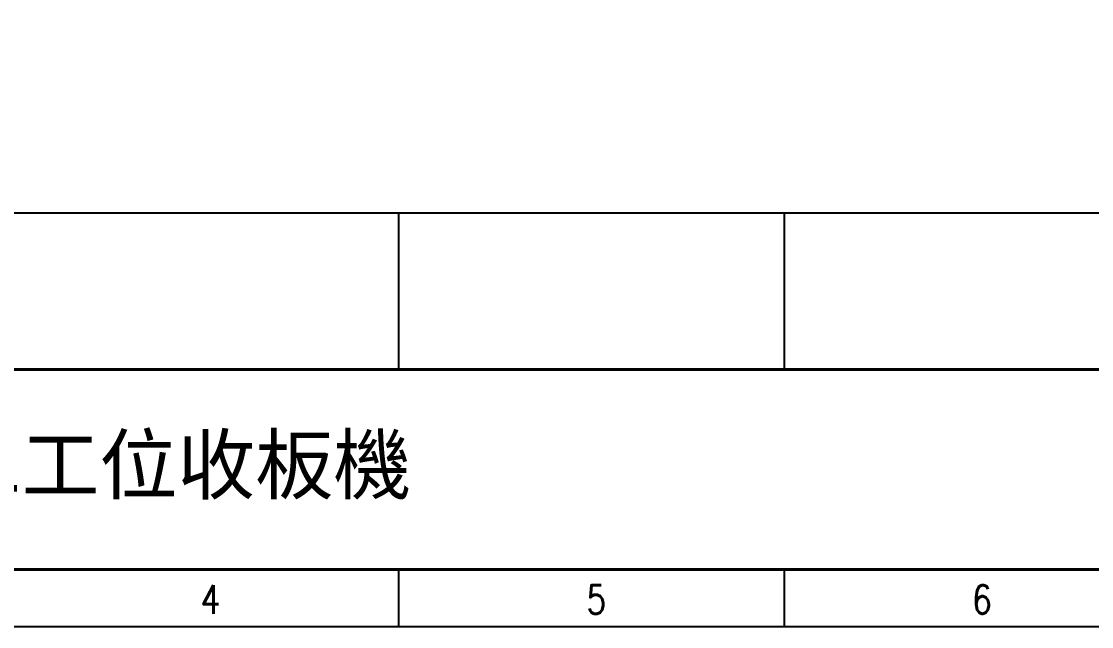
# Model space of a CAD drawing. Header units: millimetres. Extents: x -1721 to 4288, y -273 to 2028.
# Drawn here: x 109.7 to 184.6, y 280.1 to 322.5 of the extents above; entities that cross this region are included whole.
import ezdxf

# ---------------------------------------------------------------- set-up
doc = ezdxf.new("R2010")
doc.units = ezdxf.units.MM
doc.header["$LTSCALE"] = 5
doc.header["$MEASUREMENT"] = 0
doc.layers.get('0').update_dxf_attribs({"linetype": 'CONTINUOUS'})
doc.layers.add('圖框', color=7, linetype='CONTINUOUS')
doc.layers.add('文字', color=4, linetype='CONTINUOUS')
doc.styles.add('MtXpl_', font='mingliub.ttc')
doc.styles.add('標楷體', font='simplex.shx', dxfattribs={"width": 0.8, "bigfont": 'chineset.shx'})

# ---------------------------------------------------------------- blocks, each defined once
blk = doc.blocks.new('圖框')
at = {"layer": '圖框'}
for p, q in [((4, 28.963), (275, 28.963)), ((139.5, 17.963), (139.5, 28.963)), ((166.5, 17.963), (166.5, 28.963)), ((4, 18), (275, 18)), ((139.5, 0), (139.5, 4)), ((166.5, 0), (166.5, 4)), ((0, 0), (279, 0))]:
    blk.add_line(p, q, dxfattribs=at)
at = {"layer": '圖框', "const_width": 0.2}
for points in [[(4, 4), (275, 4), (275, 181), (4, 181)], [(4, 181), (275, 181), (275, 4), (4, 4)]]:
    blk.add_lwpolyline(points, close=True, dxfattribs=at)
blk.add_lwpolyline([(4, 18), (275, 18)], dxfattribs=at)
at = {"layer": '圖框', "style": '標楷體', "width": 0.8}
for s, p in [('4', (125.637, 0.896)), ('5', (152.637, 0.896)), ('6', (179.637, 0.896))]:
    blk.add_text(s, height=2, dxfattribs=at).set_placement(p)

msp = doc.modelspace()

# ---------------------------------------------------------------- block references
at = {"color": 0, "linetype": 'Continuous'}
msp.add_blockref('圖框', (-3.349, 280.12), dxfattribs=at)

# ---------------------------------------------------------------- texts
at = {"layer": '文字', "style": 'MtXpl_'}
msp.add_text('二工位收板機', height=4, dxfattribs=at).set_placement((104.284, 289.453))

doc.saveas('drawing.dxf')
